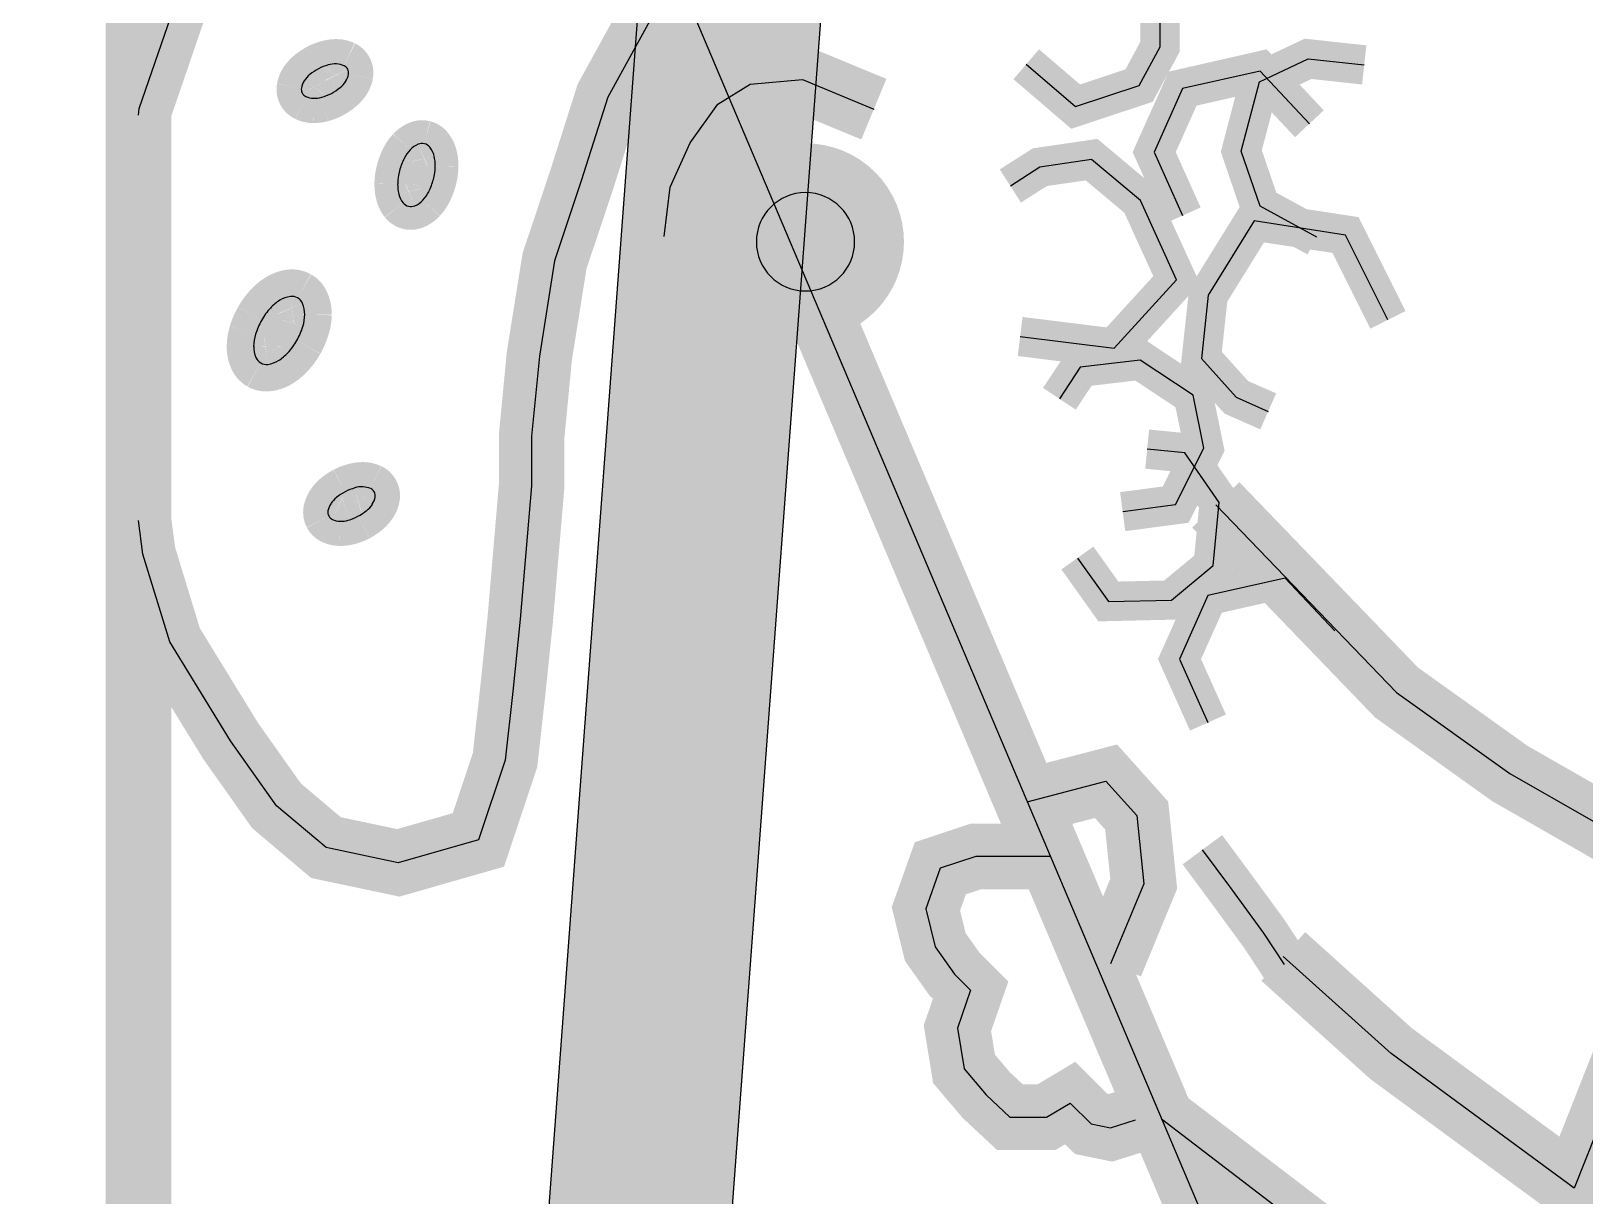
# Model space of a CAD drawing. Header units: metres. Extents: x 5805.4 to 5902.4, y 1788.4 to 1816.4.
# Drawn here: x 5846.854 to 5847.1091, y 1789.3379 to 1789.5291 of the extents above; entities that cross this region are included whole.
import ezdxf

# ---------------------------------------------------------------- set-up
doc = ezdxf.new("R2010")
doc.units = ezdxf.units.M
doc.header["$LTSCALE"] = 0.02
doc.set_wipeout_variables(frame=1)
doc.layers.add('A-Muebles', color=7, linetype='Continuous')
doc.layers.add('HATCH', color=8, linetype='Continuous')

# ---------------------------------------------------------------- blocks, each defined once
blk = doc.blocks.new('front_counter_new')
at = {"color": 1}
blk.add_wipeout([(8.966, 0), (194.981, 0), (194.981, 34), (8.966, 34)], dxfattribs=at)
blk.add_wipeout([(8.966, 0), (204.929, 0), (204.929, 39.714), (8.966, 39.714)], dxfattribs=at)
at = {"color": 8}
for p, q in [((27.962, 18.246), (28.307, 19.252)), ((35.67, 18.712), (35.67, 19.191)), ((32.094, 19.086), (36.766, 8.061)), ((31.817, 18.907), (31.501, 18.332)), ((35.512, 18.419), (35.67, 18.712)), ((34.66, 18.58), (35.033, 18.26)), ((36.421, 18.448), (36.788, 18.621)), ((36.788, 18.621), (37.212, 18.575)), ((32.332, 18.278), (32.575, 18.429)), ((32.575, 18.429), (32.97, 18.464)), ((32.97, 18.464), (33.509, 18.241)), ((36.425, 18.529), (35.841, 18.396)), ((36.284, 17.925), (36.421, 18.448)), ((36.798, 18.131), (36.425, 18.529)), ((31.501, 18.332), (31.3, 17.699)), ((35.033, 18.26), (35.512, 18.419)), ((35.841, 18.396), (35.626, 17.917)), ((27.956, 18.196), (27.962, 18.246)), ((32.123, 17.988), (32.332, 18.278)), ((31.972, 17.652), (32.123, 17.988)), ((35.153, 17.86), (34.762, 17.803)), ((35.522, 17.551), (35.153, 17.86)), ((35.626, 17.917), (35.841, 17.438)), ((36.426, 17.508), (36.284, 17.925)), ((34.762, 17.803), (34.54, 17.661)), ((31.3, 17.699), (31.098, 17.096)), ((31.925, 17.281), (31.972, 17.652)), ((35.795, 16.953), (35.522, 17.551)), ((36.855, 17.275), (36.426, 17.508)), ((36.381, 17.397), (36.034, 16.838)), ((37.071, 17.291), (36.381, 17.397)), ((37.391, 16.651), (37.071, 17.291)), ((31.098, 17.096), (30.983, 16.377)), ((35.324, 16.437), (35.795, 16.953)), ((36.034, 16.838), (35.982, 16.359)), ((34.614, 16.525), (35.324, 16.437)), ((30.983, 16.377), (30.925, 15.773)), ((35.52, 16.346), (35.068, 16.293)), ((35.92, 16.081), (35.52, 16.346)), ((35.982, 16.359), (36.246, 16.066)), ((35.068, 16.293), (34.91, 16.055)), ((36.002, 15.682), (35.92, 16.081)), ((36.246, 16.066), (36.487, 15.96)), ((30.925, 15.773), (30.925, 15.399)), ((35.858, 15.647), (35.573, 15.675)), ((35.788, 15.256), (36.002, 15.682)), ((36.117, 15.273), (35.858, 15.647)), ((30.925, 15.399), (30.839, 14.392)), ((35.388, 15.203), (35.788, 15.256)), ((36.071, 14.796), (36.117, 15.273)), ((36.091, 15.254), (37.456, 13.838)), ((27.99, 14.881), (27.956, 15.137)), ((28.192, 14.22), (27.99, 14.881)), ((35.046, 14.853), (35.28, 14.525)), ((35.756, 14.536), (36.071, 14.796)), ((36.616, 14.701), (36.032, 14.569)), ((36.989, 14.304), (36.616, 14.701)), ((36.032, 14.569), (35.817, 14.09)), ((35.28, 14.525), (35.756, 14.536)), ((30.839, 14.392), (30.782, 13.846)), ((28.652, 13.472), (28.192, 14.22)), ((35.817, 14.09), (36.032, 13.611)), ((30.782, 13.846), (30.724, 13.328)), ((37.456, 13.838), (38.311, 13.227)), ((28.998, 12.983), (28.652, 13.472)), ((30.724, 13.328), (30.523, 12.725)), ((34.667, 13.013), (35.262, 13.168)), ((35.262, 13.168), (35.494, 12.909)), ((38.311, 13.227), (39.165, 12.738)), ((29.372, 12.667), (28.998, 12.983)), ((35.494, 12.909), (35.547, 12.394)), ((30.523, 12.725), (29.918, 12.552)), ((29.918, 12.552), (29.372, 12.667)), ((34.278, 12.6), (34.011, 12.511)), ((34.842, 12.6), (34.278, 12.6)), ((36.196, 12.373), (35.99, 12.651)), ((34.011, 12.511), (33.902, 12.205)), ((35.547, 12.394), (35.297, 11.789)), ((36.454, 12.021), (36.196, 12.373)), ((33.902, 12.205), (33.973, 11.917)), ((36.61, 11.784), (36.454, 12.021)), ((33.973, 11.917), (34.119, 11.711)), ((37.415, 11.112), (36.601, 11.845)), ((34.119, 11.711), (34.24, 11.591)), ((34.24, 11.591), (34.14, 11.304)), ((34.14, 11.304), (34.19, 10.997)), ((39.248, 11.234), (38.798, 10.096)), ((38.798, 10.096), (37.415, 11.112)), ((34.19, 10.997), (34.357, 10.8)), ((34.357, 10.8), (34.537, 10.632)), ((34.813, 10.632), (34.992, 10.739)), ((34.992, 10.739), (35.15, 10.582)), ((34.537, 10.632), (34.813, 10.632)), ((35.15, 10.582), (35.297, 10.552)), ((35.297, 10.552), (35.485, 10.611)), ((35.682, 10.619), (38.44, 8.512))]:
    blk.add_line(p, q, dxfattribs=at)
for points, const_width in [([(27.956, 7.733), (51.828, 7.733), (51.828, 26.963, 0.388889), (27.956, 26.963)], 0.495), ([(29.192, 18.363, 0.164556), (29.22, 18.336, 0.10579), (29.277, 18.323, 0.069087), (29.34, 18.331, 0.055286), (29.413, 18.36, 0.055286), (29.478, 18.404, 0.069087), (29.52, 18.451, 0.10579), (29.542, 18.505, 0.164556), (29.536, 18.543, 0.164556), (29.509, 18.57, 0.10579), (29.451, 18.583, 0.069087), (29.389, 18.575, 0.055286), (29.315, 18.546, 0.055286), (29.25, 18.502, 0.069087), (29.208, 18.455, 0.10579), (29.186, 18.401, 0.164556)], 0.374), ([(29.995, 17.508, 0.164556), (30.042, 17.512, 0.10579), (30.103, 17.554, 0.069087), (30.148, 17.619, 0.055286), (30.183, 17.711, 0.055286), (30.197, 17.809, 0.069087), (30.188, 17.887, 0.10579), (30.156, 17.953, 0.164556), (30.115, 17.98, 0.164556), (30.068, 17.976, 0.10579), (30.007, 17.934, 0.069087), (29.962, 17.869, 0.055286), (29.927, 17.777, 0.055286), (29.913, 17.679, 0.069087), (29.922, 17.6, 0.10579), (29.954, 17.534, 0.164556)], 0.351), ([(32.622, 17.24, 1), (33.365, 17.24, 1)], 0.743), ([(28.879, 16.325, 0.164556), (28.934, 16.315, 0.10579), (29.014, 16.344, 0.069087), (29.085, 16.403, 0.055286), (29.152, 16.495, 0.055286), (29.197, 16.601, 0.069087), (29.212, 16.691, 0.10579), (29.195, 16.775, 0.164556), (29.158, 16.817, 0.164556), (29.103, 16.827, 0.10579), (29.023, 16.798, 0.069087), (28.953, 16.74, 0.055286), (28.885, 16.647, 0.055286), (28.84, 16.542, 0.069087), (28.826, 16.451, 0.10579), (28.842, 16.367, 0.164556)], 0.408), ([(29.393, 15.17, 0.164556), (29.421, 15.144, 0.10579), (29.478, 15.131, 0.069087), (29.541, 15.139, 0.055286), (29.614, 15.167, 0.055286), (29.679, 15.211, 0.069087), (29.721, 15.258, 0.10579), (29.743, 15.313, 0.164556), (29.737, 15.351, 0.164556), (29.71, 15.377, 0.10579), (29.652, 15.39, 0.069087), (29.59, 15.382, 0.055286), (29.516, 15.354, 0.055286), (29.451, 15.31, 0.069087), (29.409, 15.263, 0.10579), (29.387, 15.208, 0.164556)], 0.374)]:
    blk.add_lwpolyline(points, format="xyb", close=True, dxfattribs=dict(at, const_width=const_width))
for points, const_width in [([(27.956, 18.196), (27.962, 18.246), (28.307, 19.252), (29.142, 20.719), (29.976, 21.984), (31.041, 23.336), (31.789, 24.198), (32.335, 24.687), (32.71, 25.032), (32.71, 24.285), (32.71, 23.336), (32.796, 22.415), (34.235, 23.221), (35.127, 23.71), (35.127, 23.077), (35.098, 22.761)], 0.495), ([(32.249, 19.367), (31.817, 18.907), (31.501, 18.332), (31.3, 17.699), (31.098, 17.096), (30.983, 16.377), (30.925, 15.773), (30.925, 15.399), (30.839, 14.392), (30.782, 13.846), (30.724, 13.328), (30.523, 12.725), (29.918, 12.552), (29.372, 12.667), (28.998, 12.983), (28.652, 13.472), (28.192, 14.22), (27.99, 14.881), (27.956, 15.137)], 0.495), ([(34.66, 18.58), (35.033, 18.26), (35.512, 18.419), (35.67, 18.712), (35.67, 19.191), (35.432, 19.432), (35.033, 19.485)], 0.297), ([(32.094, 19.086), (36.766, 8.061)], 0.495), ([(31.925, 17.281), (31.972, 17.652), (32.123, 17.988), (32.332, 18.278), (32.575, 18.429), (32.97, 18.464), (33.509, 18.241)], 0.495), ([(36.798, 18.131), (36.425, 18.529), (35.841, 18.396), (35.626, 17.917), (35.841, 17.438)], 0.297), ([(36.855, 17.275), (36.426, 17.508), (36.284, 17.925), (36.421, 18.448), (36.788, 18.621), (37.212, 18.575)], 0.297), ([(34.614, 16.525), (35.324, 16.437), (35.795, 16.953), (35.522, 17.551), (35.153, 17.86), (34.762, 17.803), (34.54, 17.661)], 0.297), ([(37.391, 16.651), (37.071, 17.291), (36.381, 17.397), (36.034, 16.838), (35.982, 16.359), (36.246, 16.066), (36.487, 15.96)], 0.297), ([(35.388, 15.203), (35.788, 15.256), (36.002, 15.682), (35.92, 16.081), (35.52, 16.346), (35.068, 16.293), (34.91, 16.055)], 0.297), ([(35.046, 14.853), (35.28, 14.525), (35.756, 14.536), (36.071, 14.796), (36.117, 15.273), (35.858, 15.647), (35.573, 15.675)], 0.297), ([(36.091, 15.254), (37.456, 13.838), (38.311, 13.227), (39.165, 12.738), (39.491, 12.252), (39.248, 11.234), (38.798, 10.096), (37.415, 11.112), (36.601, 11.845)], 0.495), ([(36.989, 14.304), (36.616, 14.701), (36.032, 14.569), (35.817, 14.09), (36.032, 13.611)], 0.297), ([(34.667, 13.013), (35.262, 13.168), (35.494, 12.909), (35.547, 12.394), (35.297, 11.789)], 0.495), ([(34.842, 12.6), (34.278, 12.6), (34.011, 12.511), (33.902, 12.205), (33.973, 11.917), (34.119, 11.711), (34.24, 11.591), (34.14, 11.304), (34.19, 10.997), (34.357, 10.8), (34.537, 10.632), (34.813, 10.632), (34.992, 10.739), (35.15, 10.582), (35.297, 10.552), (35.485, 10.611)], 0.495), ([(36.61, 11.784), (36.454, 12.021), (36.196, 12.373), (35.99, 12.651)], 0.371), ([(35.682, 10.619), (38.44, 8.512), (38.928, 8.267), (39.415, 8.267), (39.985, 9.04), (40.352, 9.854), (40.798, 11.358)], 0.495)]:
    blk.add_lwpolyline(points, dxfattribs=dict(at, const_width=const_width))
for centre, radius, start, end in [((29.481, 18.23), 0.357, 117.6254, 130.2831), ((29.481, 18.23), 0.357, 104.9677, 117.6254), ((29.448, 18.353), 0.23, 89.1592, 104.9677), ((29.449, 18.442), 0.14, 65.0038, 89.1592), ((29.483, 18.515), 0.0598, 27.6254, 65.0038), ((29.483, 18.515), 0.0598, 350.247, 27.6254), ((29.324, 18.377), 0.14, 146.0916, 170.247), ((29.398, 18.327), 0.23, 130.2831, 146.0916), ((29.33, 18.579), 0.23, 310.2831, 326.0916), ((29.404, 18.529), 0.14, 326.0916, 350.247), ((29.245, 18.391), 0.0598, 170.247, 207.6254), ((29.245, 18.391), 0.0598, 207.6254, 245.0038), ((29.279, 18.464), 0.14, 245.0038, 269.1592), ((29.28, 18.553), 0.23, 269.1592, 284.9677), ((29.247, 18.676), 0.357, 284.9677, 297.6254), ((29.247, 18.676), 0.357, 297.6254, 310.2831), ((30.136, 17.814), 0.176, 113.0038, 137.1592), ((30.097, 17.907), 0.075, 75.6254, 113.0038), ((30.097, 17.907), 0.075, 38.247, 75.6254), ((30.018, 17.845), 0.176, 14.0917, 38.247), ((30.361, 17.665), 0.448, 152.9678, 165.6254), ((30.218, 17.738), 0.288, 137.1592, 152.9678), ((29.909, 17.817), 0.288, 358.2831, 14.0917), ((30.361, 17.665), 0.448, 165.6254, 178.2831), ((29.749, 17.822), 0.448, 345.6254, 358.2831), ((30.201, 17.67), 0.288, 178.2831, 194.0917), ((29.892, 17.749), 0.288, 317.1592, 332.9678), ((29.749, 17.822), 0.448, 332.9678, 345.6254), ((32.993, 17.24), 0.371, 0, 180), ((30.092, 17.643), 0.176, 194.0917, 218.247), ((30.013, 17.581), 0.075, 218.247, 255.6254), ((30.013, 17.581), 0.075, 255.6254, 293.0038), ((29.974, 17.673), 0.176, 293.0038, 317.1592), ((32.993, 17.24), 0.371, 180, 0), ((29.2, 16.515), 0.334, 121.9125, 137.721), ((29.131, 16.625), 0.204, 97.7571, 121.9125), ((29.115, 16.741), 0.087, 60.3787, 97.7571), ((29.115, 16.741), 0.087, 23.0003, 60.3787), ((29.337, 16.39), 0.52, 137.721, 150.3787), ((29.007, 16.695), 0.204, 358.8449, 23.0003), ((28.878, 16.698), 0.334, 343.0363, 358.8449), ((29.337, 16.39), 0.52, 150.3787, 163.0363), ((28.7, 16.752), 0.52, 330.3787, 343.0363), ((29.03, 16.447), 0.204, 178.8449, 203.0003), ((29.159, 16.444), 0.334, 163.0363, 178.8449), ((28.7, 16.752), 0.52, 317.721, 330.3787), ((28.922, 16.401), 0.087, 203.0003, 240.3787), ((28.922, 16.401), 0.087, 240.3787, 277.7571), ((28.906, 16.517), 0.204, 277.7571, 301.9125), ((28.837, 16.627), 0.334, 301.9125, 317.721), ((29.682, 15.037), 0.357, 104.9677, 117.6254), ((29.649, 15.161), 0.23, 89.1592, 104.9677), ((29.65, 15.25), 0.14, 65.0038, 89.1592), ((29.684, 15.323), 0.0598, 27.6254, 65.0038), ((29.525, 15.185), 0.14, 146.0916, 170.247), ((29.599, 15.135), 0.23, 130.2831, 146.0916), ((29.682, 15.037), 0.357, 117.6254, 130.2831), ((29.531, 15.386), 0.23, 310.2831, 326.0916), ((29.605, 15.337), 0.14, 326.0916, 350.247), ((29.684, 15.323), 0.0598, 350.247, 27.6254), ((29.446, 15.198), 0.0598, 170.247, 207.6254), ((29.446, 15.198), 0.0598, 207.6254, 245.0038), ((29.48, 15.271), 0.14, 245.0038, 269.1592), ((29.481, 15.36), 0.23, 269.1592, 284.9677), ((29.448, 15.484), 0.357, 284.9677, 297.6254), ((29.448, 15.484), 0.357, 297.6254, 310.2831)]:
    blk.add_arc(centre, radius, start, end, dxfattribs=at)
blk = doc.blocks.new('SD')
at = {"layer": 'A-Muebles'}
h = blk.add_hatch(color=7, dxfattribs=at)
h.set_gradient(color1=(249, 247, 246), color2=(210, 195, 188), one_color=1, tint=0.78, name='CYLINDER')
h.paths.add_polyline_path([(6138.65029, 1968.93314), (6138.68041, 1968.93314), (6138.64393, 1969.42236), (6138.61385, 1969.42236)])
h.paths.add_polyline_path([(6138.27401, 1969.42236), (6138.24393, 1969.42236), (6138.20745, 1968.93314), (6138.23756, 1968.93314)])
at = {"layer": 'A-Muebles', "color": 8}
for points in [[(6138.68041, 1968.93314), (6138.64393, 1969.42236), (6138.24393, 1969.42236), (6138.20745, 1968.93314)], [(6138.27401, 1969.42236), (6138.23756, 1968.93314)]]:
    blk.add_lwpolyline(points, dxfattribs=at)

msp = doc.modelspace()

# ---------------------------------------------------------------- hatches: boundary and pattern name
at = {"layer": 'HATCH'}
h = msp.add_hatch(dxfattribs=at)
h.set_pattern_fill('NET', color=256, scale=0.051)
h.set_pattern_definition([(0, (5845.49727, 1789.11963), (0, 0.161925), []), (90, (5845.49727, 1789.11963), (-0.161925, 1e-17), [])])
edge = h.paths.add_edge_path()
edge.add_line((5847.12511, 1790.09782), (5847.12511, 1790.33375))
edge.add_line((5847.12511, 1790.33375), (5847.25688, 1790.33375))
edge.add_line((5847.25688, 1790.33375), (5847.25688, 1791.21963))
edge.add_line((5847.25688, 1791.21963), (5845.49727, 1791.21963))
edge.add_line((5845.49727, 1791.21963), (5845.49727, 1790.09447))
edge.add_arc((5845.50996, 1793.2442), 3.14976, 269.76924, 273.36826)
edge.add_arc((5845.87326, 1790.03967), 0.18814, 161.3332, 210.0678)
edge.add_arc((5845.70727, 1789.91169), 0.03387, 84.6398, 272.0261)
edge.add_line((5845.70847, 1789.87784), (5845.79752, 1789.87784))
edge.add_line((5845.79752, 1789.87784), (5845.76909, 1789.84598))
edge.add_line((5845.76909, 1789.84598), (5845.76909, 1789.12026))
edge.add_line((5845.76909, 1789.12026), (5846.59746, 1789.11963))
edge.add_line((5846.59746, 1789.11963), (5846.59746, 1789.87845))
edge.add_line((5846.59746, 1789.87845), (5846.60569, 1789.87845))
edge.add_line((5846.60569, 1789.87845), (5846.60569, 1789.97963))
edge.add_line((5846.60569, 1789.97963), (5846.7119, 1789.97963))
edge.add_arc((5842.72229, 1789.54611), 4.0131, 6.20146, 7.93031)
edge.add_arc((5846.93005, 1794.21462), 4.12141, 266.75852, 272.71276)

# ---------------------------------------------------------------- next in the draw order: block references
at = {"layer": 'A-Muebles', "color": 1, "xscale": 0.02174573391926585, "yscale": 0.02174573391926585, "zscale": 0.02174573391926585}
msp.add_blockref('front_counter_new', (5846.26368, 1789.11963), dxfattribs=at)

# ---------------------------------------------------------------- next in the draw order: block references
msp.add_blockref('SD', (-291.28836, -179.86352))

doc.saveas('drawing.dxf')
